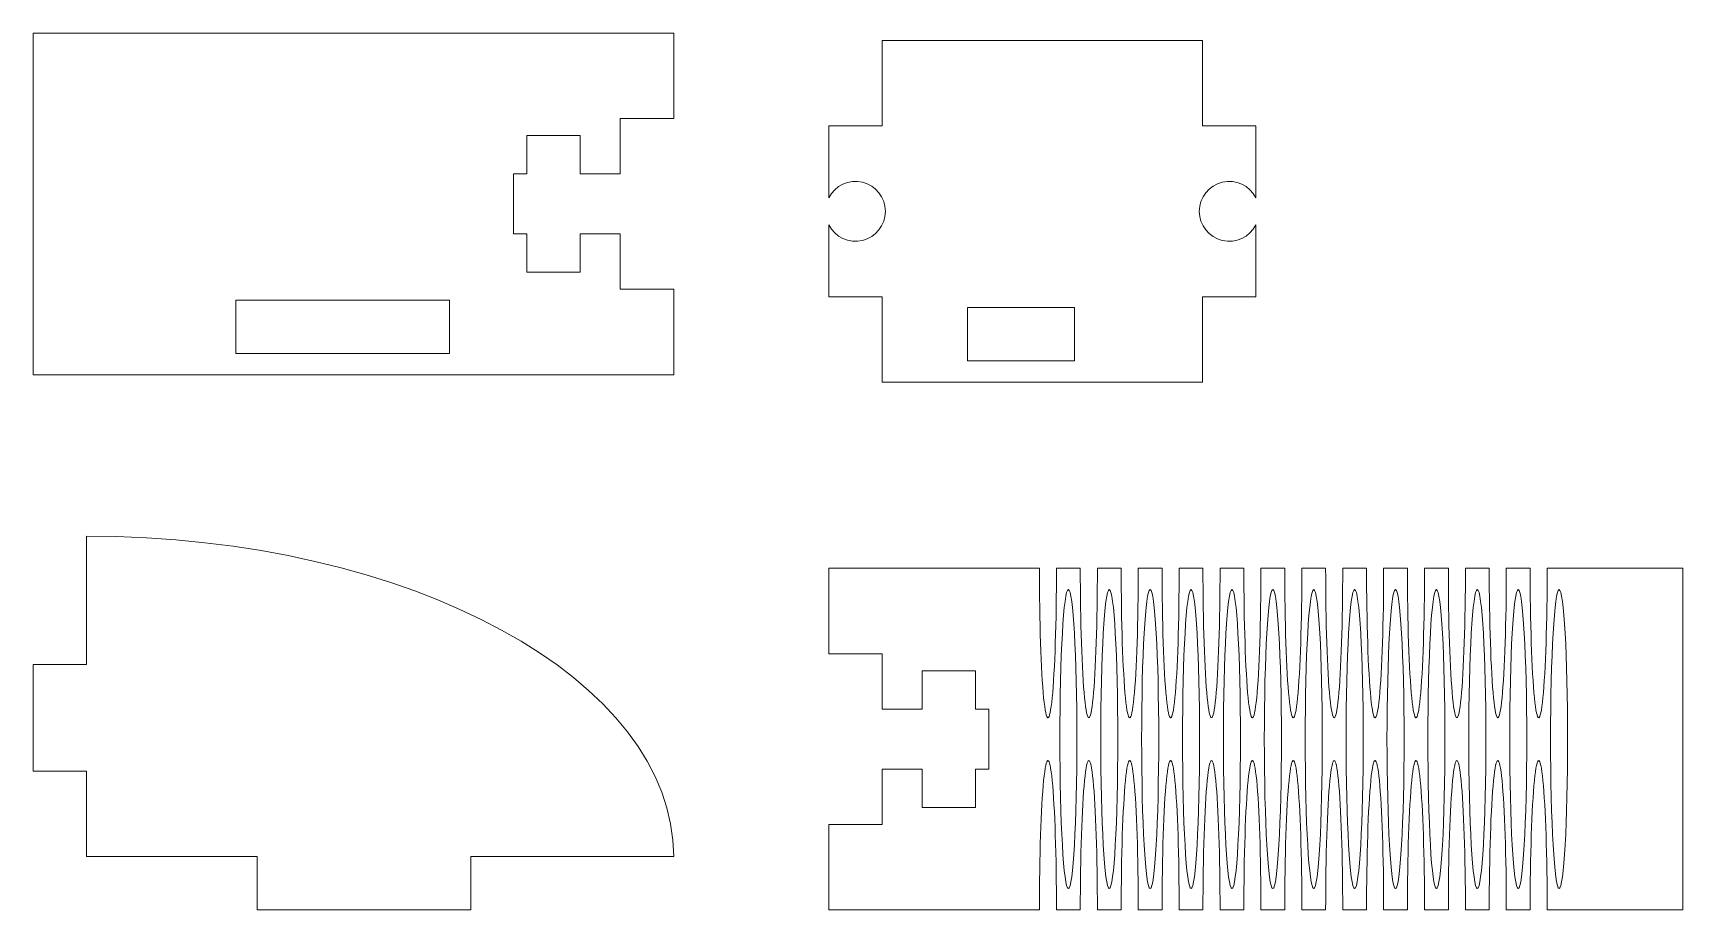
# Model space of a CAD drawing. Header units: millimetres. Extents: x 8.3 to 106.4, y 11.1 to 63.2.
import ezdxf

# ---------------------------------------------------------------- set-up
doc = ezdxf.new("R2010")
doc.units = ezdxf.units.MM

msp = doc.modelspace()

# ---------------------------------------------------------------- linework, layer by layer
at = {"color": 7, "linetype": 'Continuous', "lineweight": 15}
for p, q in [((8.29, 63.225), (8.29, 42.905)), ((46.39, 63.225), (8.29, 63.225)), ((46.39, 58.145), (46.39, 63.225)), ((58.789, 57.702), (58.789, 62.782)), ((77.839, 62.782), (58.789, 62.782)), ((77.839, 62.782), (77.839, 57.702)), ((46.39, 58.145), (43.215, 58.145)), ((43.215, 58.145), (43.215, 54.843)), ((40.833, 57.129), (37.658, 57.129)), ((37.658, 57.129), (37.658, 54.843)), ((40.833, 54.843), (40.833, 57.129)), ((55.614, 57.702), (58.789, 57.702)), ((55.614, 57.702), (55.614, 53.422)), ((77.839, 57.702), (81.014, 57.702)), ((81.014, 53.422), (81.014, 57.702)), ((36.865, 54.843), (36.865, 51.287)), ((37.658, 54.843), (36.865, 54.843)), ((43.215, 54.843), (40.833, 54.843)), ((37.658, 51.287), (36.865, 51.287)), ((37.658, 51.287), (37.658, 49.001)), ((40.833, 49.001), (40.833, 51.287)), ((43.215, 51.287), (40.833, 51.287)), ((43.215, 51.287), (43.215, 47.985)), ((55.614, 51.821), (55.614, 47.542)), ((81.014, 47.542), (81.014, 51.821)), ((37.658, 49.001), (40.833, 49.001)), ((33.055, 47.35), (20.355, 47.35)), ((20.355, 47.35), (20.355, 44.175)), ((33.055, 44.175), (33.055, 47.35)), ((46.39, 47.985), (43.215, 47.985)), ((46.39, 42.905), (46.39, 47.985)), ((58.789, 47.542), (55.614, 47.542)), ((58.789, 42.462), (58.789, 47.542)), ((81.014, 47.542), (77.839, 47.542)), ((77.839, 47.542), (77.839, 42.462)), ((63.869, 46.907), (63.869, 43.732)), ((70.219, 46.907), (63.869, 46.907)), ((70.219, 43.732), (70.219, 46.907)), ((20.355, 44.175), (33.055, 44.175)), ((63.869, 43.732), (70.219, 43.732)), ((8.29, 42.905), (46.39, 42.905)), ((58.789, 42.462), (77.839, 42.462)), ((11.465, 33.308), (11.465, 25.688)), ((55.614, 26.323), (55.614, 31.403)), ((55.614, 31.403), (68.139, 31.403)), ((69.155, 31.403), (70.571, 31.403)), ((71.587, 31.403), (73.003, 31.403)), ((74.019, 31.403), (75.435, 31.403)), ((76.451, 31.403), (77.867, 31.403)), ((78.883, 31.403), (80.299, 31.403)), ((81.315, 31.403), (82.731, 31.403)), ((83.747, 31.403), (85.163, 31.403)), ((86.179, 31.403), (87.595, 31.403)), ((88.611, 31.403), (90.027, 31.403)), ((91.043, 31.403), (92.459, 31.403)), ((93.475, 31.403), (94.891, 31.403)), ((95.907, 31.403), (97.323, 31.403)), ((98.339, 31.403), (106.414, 31.403)), ((106.414, 31.403), (106.414, 11.083)), ((8.29, 25.688), (8.29, 19.338)), ((11.465, 25.688), (8.29, 25.688)), ((55.614, 26.323), (58.789, 26.323)), ((58.789, 26.323), (58.789, 23.021)), ((61.17, 25.307), (64.345, 25.307)), ((61.17, 23.021), (61.17, 25.307)), ((64.345, 25.307), (64.345, 23.021)), ((58.789, 23.021), (61.17, 23.021)), ((64.345, 23.021), (65.139, 23.021)), ((65.139, 23.021), (65.139, 19.465)), ((8.29, 19.338), (11.465, 19.338)), ((11.465, 19.338), (11.465, 14.258)), ((58.789, 19.465), (58.789, 16.163)), ((58.789, 19.465), (61.17, 19.465)), ((61.17, 17.179), (61.17, 19.465)), ((64.345, 19.465), (64.345, 17.179)), ((64.345, 19.465), (65.139, 19.465)), ((64.345, 17.179), (61.17, 17.179)), ((55.614, 16.163), (58.789, 16.163)), ((55.614, 11.083), (55.614, 16.163)), ((11.465, 14.258), (21.625, 14.258)), ((21.625, 14.258), (21.625, 11.083)), ((34.325, 11.083), (34.325, 14.258)), ((34.325, 14.258), (46.39, 14.258)), ((21.625, 11.083), (34.325, 11.083)), ((68.139, 11.083), (55.614, 11.083)), ((70.571, 11.083), (69.155, 11.083)), ((73.003, 11.083), (71.587, 11.083)), ((75.435, 11.083), (74.019, 11.083)), ((77.867, 11.083), (76.451, 11.083)), ((80.299, 11.083), (78.883, 11.083)), ((82.731, 11.083), (81.315, 11.083)), ((85.163, 11.083), (83.747, 11.083)), ((87.595, 11.083), (86.179, 11.083)), ((90.027, 11.083), (88.611, 11.083)), ((92.459, 11.083), (91.043, 11.083)), ((94.891, 11.083), (93.475, 11.083)), ((97.323, 11.083), (95.907, 11.083)), ((106.414, 11.083), (98.339, 11.083))]:
    msp.add_line(p, q, dxfattribs=at)
for centre, start, end in [((57.202, 52.622), 206.7655, 153.2345), ((79.427, 52.622), 26.7655, 333.2345)]:
    msp.add_arc(centre, 1.778, start, end, dxfattribs=at)
for centre, major_axis, ratio, start_param, end_param in [((11.465, 14.258), (-34.925, 0), 0.545455, 3.141593, 4.712389), ((68.647, 31.403), (0, -8.89), 0.057143, 4.712389, 7.853982), ((71.079, 31.403), (0, -8.89), 0.057143, 4.712389, 7.853982), ((73.511, 31.403), (0, -8.89), 0.057143, 4.712389, 7.853982), ((75.943, 31.403), (0, -8.89), 0.057143, 4.712389, 7.853982), ((78.375, 31.403), (0, -8.89), 0.057143, 4.712389, 7.853982), ((80.807, 31.403), (0, -8.89), 0.057143, 4.712389, 7.853982), ((83.239, 31.403), (0, -8.89), 0.057143, 4.712389, 7.853982), ((85.671, 31.403), (0, -8.89), 0.057143, 4.712389, 7.853982), ((88.103, 31.403), (0, -8.89), 0.057143, 4.712389, 7.853982), ((90.535, 31.403), (0, -8.89), 0.057143, 4.712389, 7.853982), ((92.967, 31.403), (0, -8.89), 0.057143, 4.712389, 7.853982), ((95.399, 31.403), (0, -8.89), 0.057143, 4.712389, 7.853982), ((97.831, 31.403), (0, -8.89), 0.057143, 4.712389, 7.853982), ((68.647, 11.083), (0, 8.89), 0.057143, 4.712389, 7.853982), ((71.079, 11.083), (0, -8.89), 0.057143, 1.570796, 4.712389), ((73.511, 11.083), (0, -8.89), 0.057143, 1.570796, 4.712389), ((75.943, 11.083), (0, -8.89), 0.057143, 1.570796, 4.712389), ((78.375, 11.083), (0, -8.89), 0.057143, 1.570796, 4.712389), ((80.807, 11.083), (0, -8.89), 0.057143, 1.570796, 4.712389), ((83.239, 11.083), (0, -8.89), 0.057143, 1.570796, 4.712389), ((85.671, 11.083), (0, -8.89), 0.057143, 1.570796, 4.712389), ((88.103, 11.083), (0, -8.89), 0.057143, 1.570796, 4.712389), ((90.535, 11.083), (0, -8.89), 0.057143, 1.570796, 4.712389), ((92.967, 11.083), (0, -8.89), 0.057143, 1.570796, 4.712389), ((95.399, 11.083), (0, -8.89), 0.057143, 1.570796, 4.712389), ((97.831, 11.083), (0, -8.89), 0.057143, 1.570796, 4.712389)]:
    msp.add_ellipse(centre, major_axis=major_axis, ratio=ratio, start_param=start_param, end_param=end_param, dxfattribs=at)
for centre, major_axis in [((69.863, 21.243), (0, 8.89)), ((72.295, 21.243), (0, -8.89)), ((74.727, 21.243), (0, -8.89)), ((77.159, 21.243), (0, -8.89)), ((79.591, 21.243), (0, -8.89)), ((82.023, 21.243), (0, -8.89)), ((84.455, 21.243), (0, -8.89)), ((86.887, 21.243), (0, -8.89)), ((89.319, 21.243), (0, -8.89)), ((91.751, 21.243), (0, -8.89)), ((94.183, 21.243), (0, -8.89)), ((96.615, 21.243), (0, -8.89)), ((99.047, 21.243), (0, -8.89))]:
    msp.add_ellipse(centre, major_axis=major_axis, ratio=0.057143, dxfattribs=at)

doc.saveas('drawing.dxf')
